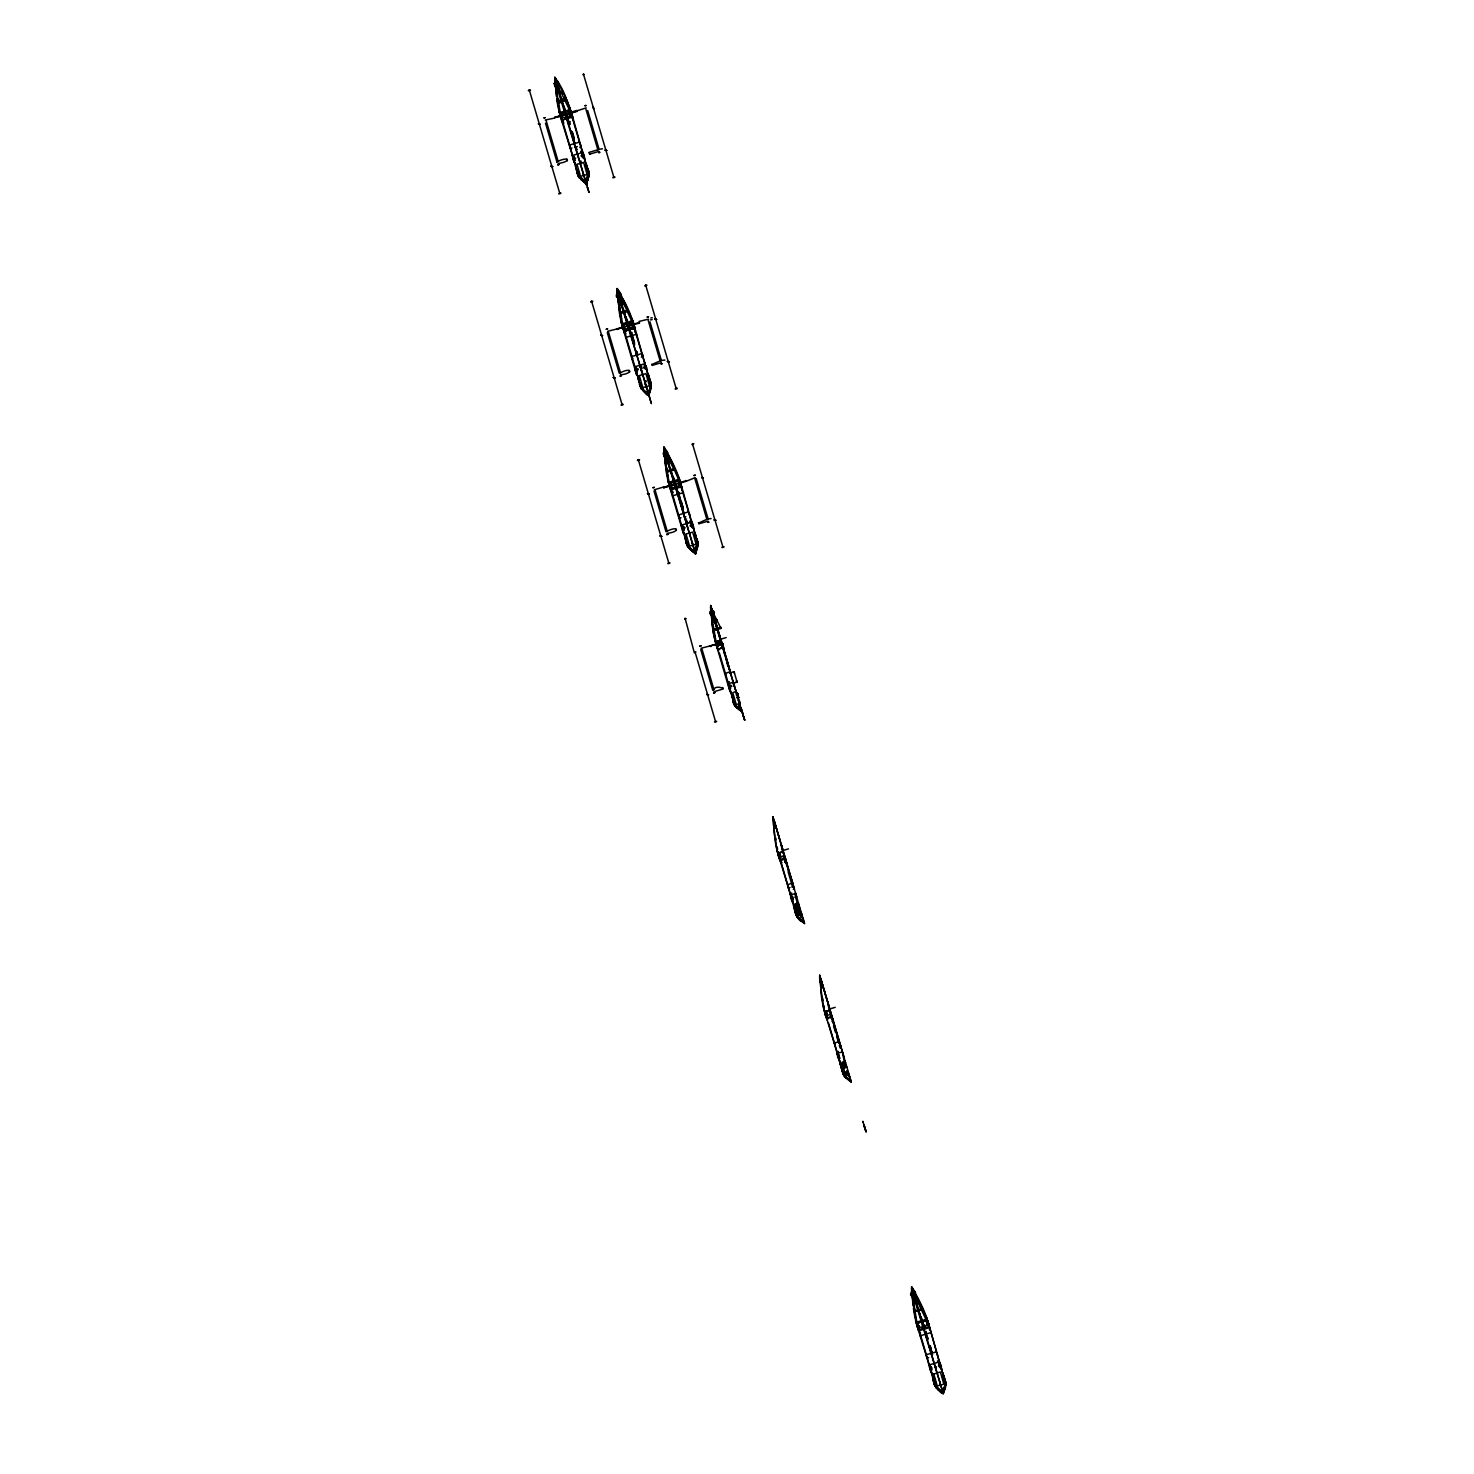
<?xml version="1.0" encoding="UTF-8"?>
<svg xmlns="http://www.w3.org/2000/svg" width="1474" height="1474" viewBox="0 0 1474 1474"><rect width="100%" height="100%" fill="white"/><g stroke="black" fill="none" stroke-linecap="round" stroke-linejoin="round"><path stroke-width="1.5" d="M931.955 1352.082L930.481 1352.764L931.439 1351.898M554.869 82.526L554.869 81.623A33.294 3.224 88.8 0 1 554.869 79.78L554.887 77.274L556.288 79.338A33.294 2.801 58 0 1 557.301 80.904L558.038 82.047M617.182 293.805L617.182 292.902A33.294 3.224 88.8 0 1 617.182 291.06L617.201 288.554L618.601 290.618A33.294 2.801 58 0 1 619.596 292.184L620.093 292.939M663.908 452.721L663.908 451.376A33.294 3.224 88.8 0 1 663.908 449.515L663.926 447.027L665.327 449.091A33.294 2.801 58 0 1 666.34 450.639L666.838 451.413M717.783 644.967L717.304 643.327L715.867 643.493L713.416 633.267L710.634 609.831A33.294 3.224 88.8 0 1 710.634 607.988L710.671 605.482L712.734 612.41A183.587 1.253 73.4 0 1 717.543 628.661M791.98 901.646L792.92 902.825L776.89 849.798L772.947 821.11A33.294 3.224 88.8 0 1 772.947 819.268L772.984 816.762L775.029 823.69A183.587 1.253 73.4 0 1 779.838 839.94M838.706 1060.101L839.664 1061.28L823.634 1008.253L819.691 979.565A33.294 3.224 88.8 0 1 819.691 977.723L819.71 975.235L821.773 982.145A183.587 1.253 73.4 0 1 826.582 998.395M911.614 1292.164L911.614 1291.261A33.294 3.224 88.8 0 1 911.614 1289.418L911.632 1286.913L913.032 1288.976A33.294 2.801 58 0 1 914.027 1290.542L914.525 1291.298M727.603 665.566L727.437 664.498M566.771 115.009C566.735 119.486 565.224 112.208 566.698 116.686M629.564 327.633C626.561 326.638 629.767 327.394 628.753 327.799M721.689 643.622C719.367 641.927 725.374 643.806 721.449 645.022M923.829 1326.084C920.808 1324.702 925.322 1325.605 922.853 1326.508M664.811 456.848L664.811 459.022A125.972 119.191 -17.7 0 0 665.419 466.06M712.753 618.527L713.342 614.308M773.85 826.601L773.85 828.757A125.972 119.191 -17.7 0 0 774.458 835.813M821.81 988.262L822.381 984.042M711.684 611.397L711.758 609.075M773.997 822.676L772.984 816.725M820.668 982.808L819.71 975.18M737.424 693.351L737.866 695.875M737.663 695.82L738.327 694.217M566.458 115.267L565.353 115.82L566.679 116.52M722.665 644.691C720.97 643.935 723.439 643.254 721.652 645.022M589.029 174.724L586.431 183.863L581.843 180.141L586.67 183.66M650.421 382.798L651.047 388.012L651.158 384.217M651.047 383.037L648.431 394.332L641.024 387.938M651.232 387.036L650.624 385.046L650.753 387.957M697.147 541.253L695.47 551.792M695.212 551.884L695.544 553.874L697.718 541.142M696.299 547.075C699.376 546.78 696.926 541.419 697.939 544.938M945.11 1385.357L945 1382.336M945.663 1385.026L945.497 1381.23M572.354 116.428L566.182 118.51L567.306 117.109M567.379 119.376L567.25 117.201M628.993 326.123C629.674 330.434 627.648 324.114 627.998 326.749M625.879 333.364C619.283 331.079 634.133 329.144 628.495 329.31L630.061 329.31L628.587 328.555M627.629 326.933L628.772 326.565M629.822 328.739L628.477 329.789L628.827 328.518M674.963 485.149C676.566 486.641 674.263 483.693 675.35 485.83M674.963 486.623C676.087 483.914 674.171 486.696 676.234 486.18M675.11 487.802C676.898 487.728 678.114 489.313 676.75 487.323C673.507 489.534 676.216 484.688 677.119 488.097M722.739 644.341L722.573 643.401M740.04 702.619L738.879 702.803M923.664 1326.268L922.982 1326.139M923.387 1328.148C925.414 1327.097 920.882 1326.932 924.898 1328.314M676.29 486.936L675.295 487.949M561.447 91.517L561.152 92.751L556.067 93.12M557.025 84.571L555.569 84.81L557.927 84.018L557.006 84.46L554.887 77.238L555.974 80.849M557.577 101.172C556.306 108.228 577.218 91.738 557.596 101.227M560.746 92.291L557.485 84.479M587.002 185.319L585.989 181.818M617.864 295.906L619.32 295.85L616.887 296.292M619.283 295.592L620.296 295.463L619.43 296.053L617.201 288.517L618.067 300.567A125.972 119.191 -17.7 0 0 618.232 302.944M619.098 305.302C616.132 303.736 624.257 300.88 623.907 303.699M619.762 313.612L620.075 312.377L627.427 310.351M624.092 324.427C620.738 331.097 634.336 329.586 632.033 325.035M629.177 326.694L628.569 327.928L627.85 326.841M630.043 329.07L634.981 328.112L634.668 330.379M631.627 332.94L630.356 333.4L631.867 332.369M644.82 363.709L634.981 366.75L631.812 356.524L641.872 353.539M649.205 396.193C646.036 388.952 651.434 399.97 647.602 394.074M648.726 393.318L648.357 393.134M663.632 454.747L665.953 453.955L663.65 454.84L664.7 454.711M668.091 455.411L666.064 454.213L666.967 453.752L666.156 454.508L663.926 446.972L665.032 450.583M667.022 472.27L666.617 470.925M670.633 462.154L669.97 461.067L665.308 462.596M674.244 469.561L681.32 485.904M676.64 487.36L675.221 487.783L676.713 488.373M678.556 514.979L688.45 511.828L691.527 522.238L681.541 525.076L671.683 491.339M712.55 613.958L711.739 611.986M712.384 622.212C709.989 620.351 717.654 617.956 717.359 620.609M712.476 621.217L711.058 613.202M713.563 630.706L713.361 629.38L720.878 627.279M720.675 627.205L721.228 628.44M722.352 644.396L721.468 644.046M725.282 673.452L730.238 671.683M729.556 672.992L733.739 671.757L734.513 673.213L734.07 671.868L737.111 682.001L732.633 683.623M737.719 695.488L735.526 689.629M738.106 695.009L737.811 694.033M740.943 707.704L741.938 710.726L741.256 710.099M741.367 710.597C744.628 715.793 739.248 706.341 741.182 711.352M784.334 856.984L784.297 858.402M784.205 858.752L784.279 857.334M785.421 858.679L784.979 860.153M784.776 861.922L785.034 860.245M787.595 884.732L792.533 882.963M774.753 838.153A140.951 133.342 -17.7 0 0 776.982 850.074L777.775 853.225L783.284 851.603L774.071 820.336L804.454 923.369C804.159 919.813 800.714 924.548 797.029 916.128M831.52 1018.037C829.788 1006.41 834.247 1032.592 832.663 1018.7M831.06 1015.439L831.318 1017.76L832.202 1017.244M831.281 1017.521C831.76 1013.375 833.492 1023.288 832.202 1019.031M834.321 1043.187L839.277 1041.436M820.742 989.625A125.972 119.191 -17.7 0 0 821.184 994.268A140.951 133.342 -17.7 0 0 823.726 1008.529L824.5 1011.698L830.028 1010.059L820.797 978.791L851.346 1082.211L845.726 1077.77L842.944 1072.261L845.081 1076.075M912.295 1294.264L913.733 1294.025L911.374 1294.817L912.332 1294.522M913.714 1303.09L917.952 1328.793M918.413 1301.874L917.676 1300.971L912.83 1303.182M922.3 1309.723L921.453 1308.672L914.009 1311.307M923.848 1325.752L922.503 1325.108L923.553 1326.047M923.535 1324.831C921.692 1324.997 923.608 1324.629 922.429 1326.176M924.216 1326.858C924.824 1329.659 922.742 1327.558 924.345 1327.337M923.829 1328.7L923.387 1327.484M942.936 1391.99L944.779 1385.947M631.056 332.848L631.554 333.732M572.686 118.178L572.299 115.58L572.465 116.796M586.21 163.835L585.86 164.885M586.468 164.738L585.86 166.23M586.615 165.401L586.007 166.765M586.763 165.917L586.173 167.281M587.813 169.27L587.463 170.321M587.665 168.736L587.315 169.805M587.997 169.602L587.352 171.297M588.108 170.468L587.518 171.832M588.439 171.389L587.979 173.416M585.897 163.909L588.623 171.979L588.402 170.229M648.505 375.244L647.897 376.625M648.928 376.681L648.32 378.044M648.763 376.146L647.841 377.952M649.094 377.068L648.744 378.118M649.537 378.744L649.205 379.647M649.702 379.131L649.352 380.181M649.979 380.034L649.352 381.526M650.126 380.55L649.186 382.485M650.439 381.619L650.089 382.669M650.31 380.882L649.666 382.577M650.753 383.793L651.397 386.243L650.384 382.65L651.158 383.406M681.725 487.931L681.707 486.604L670.32 489.147M689.132 513.044L689.887 515.071M695.231 533.717L694.899 534.638M695.673 535.007L695.065 536.499M695.507 534.601L694.899 535.983M695.839 535.523L694.88 537.457M696.852 539.023L696.502 540.074M697.165 540.074L696.557 541.566M697.036 539.337L696.391 541.05M697.46 541.271L696.539 543.058M942.807 1372.939L945.387 1381.433M942.936 1373.602L942.605 1374.523M943.213 1374.376L942.605 1375.868M943.36 1375.039L942.752 1376.403M943.526 1375.426L942.586 1377.361M943.821 1376.44L943.839 1377.564M944.41 1378.393L944.06 1379.443M944.558 1378.909L944.097 1380.954M944.871 1379.977L944.244 1381.47M945.184 1381.027L944.834 1382.078M588.421 174.116L588.826 172.458L589.103 174.964L588.623 171.979M588.863 173.269L588.697 172.329M697.957 542.672L697.681 541.529L698.142 544.698L697.294 542.285L695.157 552.787L687.732 545.288M589.047 174.595L588.918 175.756M697.976 545.14L697.11 541.105L697.902 541.861M945.792 1384.233L945.534 1383.846M945.589 1382.28L945.663 1385.394M617.68 296.219L623.963 331.3M912.019 1294.651L913.53 1302.942M775.177 827.891L775.656 825.587M588.734 176.733L588.366 172.9M944.926 1384.823L942.992 1393.63M945.184 1386.315L944.576 1387.624L945.497 1384.86M945.479 1386.371L945.497 1385.228M722.629 643.972L721.118 644.027L722.463 644.728M566.956 115.691L565.905 116.022M664.313 454.803L670.191 488.668M737.424 693.37L736.263 693.775M798.779 904.796L793.473 905.773L798.834 904.225M845.505 1063.251L840.198 1064.228L845.56 1062.68M647.712 394.424L647.749 393.466M695.507 553.856L694.475 551.921M803.514 921.655L804.601 923.756M803.477 922.632L803.404 921.858M850.258 1080.129L850.148 1080.313M942.181 1391.824C944.816 1397.278 933.429 1386.242 933.982 1383.183M942.144 1392.783L942.07 1392.009M588.716 176.217L586.247 183.531M588.439 176.677L587.831 177.986L588.605 177.285M650.274 387.754L648.284 393.871L641.153 388.178M650.845 387.846L648.689 394.737M650.716 389.376L650.918 388.565M697.442 547.849L697.663 547.02M675.571 485.794L676.253 485.959M579.964 143.752L580.848 145.336M583.004 154.051L582.488 150.882L580.664 151.417M644.838 366.252L644.783 362.162M694.954 533.643L697.663 541.732L697.018 543.151M936.709 1353.408L937.593 1354.975M939.749 1363.708L939.214 1360.52L937.409 1361.055M650.882 385.82L651.25 384.769L648.873 395.824M561.097 98.187L586.357 183.881L585.62 182.15L588.255 172.698M586.412 182.039L587.463 180.823M587.647 180.307L588.237 178.63M649.279 393.484L649.776 392.121M649.96 391.587L650.55 389.928M695.71 552.124L695.359 553.782L670.136 467.921M696.004 551.939L696.502 550.576M696.686 550.042L697.276 548.383M944.926 1387.568L942.992 1393.17L935.364 1386.186M945.847 1384.602L945 1382.188L945.571 1387.108L943.268 1393.925L919.113 1312.155M943.157 1391.677L944.208 1390.479M944.392 1389.945L944.981 1388.287M586.726 183.716L586.707 185.245L586.007 181.965M565.537 115.562C566.937 117.57 564.192 115.156 566.919 115.506M566.366 117.349L567.674 118.62M566.274 118.546L567.987 118.491M568.853 121.587L567.822 122.213M588.937 175.388L586.412 184.655L588.9 192.154M665.29 462.541L665.64 463.757M674.502 469.966L674.134 468.75M722.573 643.806L721.118 644.027L722.426 643.898M722.02 645.704C724.029 647.086 721.799 646.939 723.015 645.409M785.476 861.719L785.071 859.545M831.318 1017.281L830.967 1016.212M863.819 1124.478L862.824 1121.253L863.138 1122.322M572.667 120.149C576.297 114.253 556.269 120.573 563.879 123.134M580.627 146.239L579.872 147.474M681.707 489.902C685.336 484.006 665.308 490.326 672.918 492.887M929.412 1329.788L929.726 1327.558L918.56 1330.856M738.437 700.703C739.727 698.252 739.469 707.667 739.322 700.39L738.216 700.721L739.432 700.776M736.189 681.08L736.963 682.315M581.843 152.596L580.903 152.19M634.704 331.89C639.458 325.57 619.227 331.355 625.695 334.193M641.964 355.676L642.461 354.239L643.161 356.616L641.337 357.15M647.749 376.091L648.394 374.378L650.918 383.258M690.882 522.33L689.961 521.943M697.755 545.97L696.299 547.646M623.41 309.466L648.671 395.161C647.307 397.685 638.868 384.032 641.595 389.154L640.49 387.091M566.127 118.362L568.153 118.675M585.639 181.413L556.343 85.308M647.326 392.876L648.578 392.508L647.289 392.71M665.271 450.031L664.295 450.51L665.548 450.141M694.014 551.184L695.249 550.815L694.254 551.055M941.72 1391.069L942.955 1390.701M592.788 107.436L593.93 108.781L593.193 107.178M587.5 173.324L587.831 170.376M938.256 1362.658L938.993 1361.442L937.648 1361.829M647.528 392.6L648.578 392.508M618.656 296.587L648.247 392.25M912.719 1290.487L911.632 1286.876C912.867 1290.395 912.277 1290.413 913.18 1289.879M588.421 176.106L587.242 177.341M623.889 303.644L619.098 305.247M665.824 463.72L670.615 462.099M717.359 620.554L712.55 622.175M724.342 650.089L712.237 613.424M739.266 702.177L739.174 701.09M736.963 707.004L737.295 708.349L734.513 704.959L741.901 710.339M779.857 852.617L780.851 856.855L784.555 855.897M784.223 856.928L785.605 861.424M784.186 858.034L785.126 857.776M784.96 859.489L793.731 886.685L791.98 887.09M785.366 859.895L785.513 862.953L786.637 862.622M785.863 860.042L785.181 860.705L785.697 859.582M922.3 1309.667L913.991 1311.62M648.523 394.387L648.965 395.677M581.935 179.736L581.843 180.141M644.267 391.789L645.667 392.858M646.109 393.208L647.639 393.65M690.993 550.244L692.393 551.313M692.835 551.663L694.365 552.105M737.719 708.718L739.119 709.786M739.579 710.118L741.109 710.579M800.032 919.997L801.432 921.066M801.874 921.397L803.035 922.282M846.647 1078.102L850.885 1081.805M938.956 1389.356L940.099 1391.216M938.698 1390.148L938.68 1389.392M940.541 1391.567L941.702 1392.451M739.432 703.485L740.224 703.411M736.392 694.07L738.069 694.825M569.425 123.061L569.904 121.476M678.482 492.795L678.39 491.505M569.204 123.3L569.554 124.7M678.703 492.556L677.229 493.385L678.703 492.556L677.579 492.887L683.291 510.151M926.391 1332.459L925.488 1333.417L926.096 1331.39M569.664 122.803L568.172 123.65L569.093 122.968M631.535 334.893L630.485 334.93L631.406 334.266M631.959 334.101L631.517 334.58M631.24 332.645L630.264 333.271M926.538 1333.73L925.561 1334.375M581.53 180.141L581.309 179.165L583.133 179.349M643.512 390.094L643.254 390.094M643.843 391.439L642.867 390.223M689.998 548.549L690.237 548.549M690.569 549.894L689.832 548.954M736.668 707.778L736.724 707.004M798.982 919.057L799.608 919.629M846.334 1078.102L843.662 1074.841M937.648 1389.208L938.275 1389.798M923.424 1326.158L923.737 1324.979L922.853 1325.808M587.26 177.912L588.402 178.096M944.005 1387.55L945.147 1387.753M618.546 291.576L617.569 292.036L618.804 291.668M580.903 179.57L580.295 177.857M642.609 389.136L642.388 389.118M690.201 548.825L689.335 547.591L689.556 548.918M735.747 706.783L736.281 707.373M798.926 917.933L804.067 922.079M844.344 1075.172L845.321 1077.126L844.16 1074.528M844.16 1074.767L844.713 1076.389L844.326 1074.822M937.04 1387.495L937.243 1388.821M936.709 1388.232L935.843 1386.592M686.165 618.564L684.655 619.098M912.185 1290.119L924.585 1328.811M561.778 113.129C558.591 121.439 575.726 116.538 568.706 111.084M634.833 327.652L627.169 311.309M627.74 311.456L620.278 313.759M674.484 469.911L667.003 472.214M721.21 628.385L713.748 630.669M723.31 649.131C725.65 642.019 716.29 653.664 717.691 647.326M739.193 700.887L739.211 701.679M826.601 1011.09L827.577 1015.31L831.281 1014.352M579.614 178.17L579.522 176.862L580.093 177.82M642.572 389.394L641.835 388.141M641.466 388.841L641.54 387.736M690.403 548.862L688.561 546.614M694.954 551.7C695.802 555.716 686.294 545.675 686.681 544.422M735.747 705.678L736.318 705.843M797.121 916.681L798.337 916.588M798.06 916.957L796.808 916.128L798.355 917.602M935.585 1386.739L935.069 1385.671L936.266 1387.771M619.375 295.906L620.241 295.297L619.301 295.666M738.695 697.644L737.59 697.921M912.922 1289.768L913.862 1294.412L914.672 1293.656L915.778 1295.314M742.251 712.2L744.646 720.233M737.055 694.18L737.811 694.807L736.318 694.973M584.238 74.419L582.985 74.787M578.195 175.443L579.282 177.875L573.681 158.971M578.84 177.101L581.346 179.109L580.037 178.225M641.319 388.639L641.172 387.128M641.282 387.478L640.49 385.746M641.153 388.381L642.111 388.215M689.298 546.836L687.216 545.546M734.236 704.701L734.402 703.614L735.065 706.083L734.513 703.964M929.836 1366.656L935.603 1385.486M577.329 146.589L575.284 147.308M578.324 174.78L578.969 176.198L578.084 175.646M618.325 291.539L619.098 297.048M639.55 384.825L640.619 386.059M641.043 387.054L639.956 385.967M686.737 544.625L686.276 543.28M733.573 703.227L733.02 701.753M796.9 914.691L791.169 896.487M797.6 917.62L795.886 912.848M844.436 1076.112L843.625 1073.146M843.017 1073.956L839.443 1060.506M934.977 1385.431L934.442 1384.51M936.193 1385.597C934.627 1388.029 931.771 1376.919 933.742 1378.706M556.103 80.259L555.864 80.536M646.128 386.004L645.409 384.603M692.854 544.477L692.19 543.243M678.98 482.514L680.325 481.924L678.888 482.164L680.196 481.777L679.274 483.509L680.675 483.14L693.867 529.903M676.99 491.745L678.169 494.803M556.417 92.733L561.465 91.572M565.279 100.287L558.167 102.498M566.513 117.238L567.361 117.828M567.103 119.283L568.08 119.247M566.864 118.252L568.19 119.615M580.093 177.58L586.136 182.057M666.801 470.832L674.152 468.806M670.817 482.882L671.038 484.614M675.7 487.599L676.658 487.691M676.069 487.949L676.069 488.52M676.161 489.036L677.321 489.128M676.326 489.479L676.437 487.046M676.437 489.921L677.414 489.884M695.009 552.326L691.011 549.212M717.562 641.337L718.538 645.575L722.242 644.617M722.997 647.86L717.598 649.408L718.741 650.845M741.422 709.897L741.698 710.837M741.717 710.579L740.519 710.763M742.693 713.25L741.551 710.007M785.292 858.236L786.305 861.571L785.918 860.226M863.709 1124.496L866.159 1131.903L864.943 1128.421M918.044 1302.261L912.996 1303.421M918.523 1322.786C915.52 1331.243 932.416 1326.047 925.451 1320.722M923.277 1327.134L924.456 1327.54M555.827 80.462L567.84 120.739M721.984 646.312L723.384 645.907L722.149 646.699M922.964 1327.761L924.143 1327.54M573.883 162.158L574.842 163.338L560.783 117.68C560.212 111.858 560.617 117.533 561.594 115.304M913.401 1308.322A140.951 133.342 -17.7 0 0 915.649 1320.225L916.865 1324.997L918.32 1324.905L916.957 1325.347L918.357 1325.071L917.012 1325.531M664.94 450.031L665.05 453.697L676.879 490.492M942.512 1390.793L913.088 1294.946M577.366 173.895L574.62 162.564M577.587 174.522L579.024 177.359M578.25 174.687L577.237 173.545M636.934 373.843L640.213 384.99L635.405 368.297M683.66 532.317L686.35 543.464L687.547 543.888M730.385 690.772L733.683 701.9M795.997 914.875L796.218 913.806L797.6 916.607M796.328 914.175L795.278 912.848M843.054 1072.63L842.004 1071.322M934.092 1383.533L931.365 1372.202M529.277 89.932C525.665 91.959 533.441 89.638 529.277 89.932L559.678 193.057C556.085 195.047 563.823 192.818 559.678 193.057M583.63 174.798L583.022 173.084M614.105 176.88C609.775 178.575 617.477 177.304 614.124 176.88M591.59 301.212C588.052 303.257 595.717 300.917 591.59 301.212L621.991 404.337C618.435 406.363 626.155 404.079 621.991 404.337M645.686 285.127C642.148 287.172 649.813 284.814 645.686 285.127L676.087 388.252C672.549 390.242 680.251 388.012 676.087 388.252M619.577 295.555L627.224 311.014M629.361 329.568L629.693 330.655L629.011 329.789M638.316 459.685C634.778 461.712 642.461 459.372 638.316 459.685L668.735 562.792C665.179 564.8 672.899 562.571 668.735 562.792M692.669 444.411L693.812 443.619L692.025 444.54M722.831 546.707C719.257 548.715 727.032 546.449 722.831 546.707L692.412 443.582M713.048 612.484L720.694 627.924M715.461 721.265C711.905 723.255 719.625 721.026 715.461 721.265L695.138 652.319M913.991 1294.025L929.099 1326.066M940.375 1384.436L939.786 1382.759M585.049 158.842L584.883 160.353L571.93 114.364L570.383 114.272L570.77 115.562L572.17 115.156C569.222 108.136 565.205 92.383 558.278 82.433M679.035 482.68L680.38 482.219L679.459 482.643M926.888 1323.118L927.994 1321.828L941.628 1369.991L941.794 1368.48M569.941 112.779C572.354 111.213 568.743 112.89 571.12 113.203M632.07 323.469L633.507 323.285L647.123 371.43M927.901 1321.496L926.759 1322.657L928.27 1322.694M927.128 1323.91L927.514 1325.218L928.915 1324.794C929.707 1321.57 924.788 1324.297 928.399 1323.099M561.483 115.083L560.212 115.709L561.576 115.267L560.157 115.488L558.904 110.587A140.951 133.342 -17.7 0 1 556.675 98.684M683.328 533.238L669.822 487.415C667.188 484.614 672.641 484.117 669.178 485.241M561.244 115.635L561.133 115.672M669.933 485.499L670.781 485.536M670.302 485.37L669.251 485.388L670.67 485.167L671.057 486.494M778.972 855.233C776.761 856.763 782.27 855.086 778.438 855.675L779.82 855.27L778.917 855.749M779.341 855.123L778.29 855.141L779.23 855.16M825.643 1014.204L826.601 1013.946L825.182 1014.167C828.978 1013.154 823.561 1015.383 825.698 1013.688M826.066 1013.578L825.09 1013.836M917.639 1325.384L917.989 1325.273M571.304 113.535L570.143 113.48L571.543 113.093M556.767 162.011C567.932 155.783 573.091 161.163 558.112 163.54M633.617 324.814L632.567 325.146L633.931 324.667C635.773 325.92 630.375 324.575 633.931 324.648M670.173 485.425L670.707 485.278M680.343 483.269L679.311 483.619L680.159 482.938M825.164 1012.896L825.956 1013.615M917.878 1325.31L918.394 1325.181M926.685 1322.418L928.067 1322.049L926.704 1322.454L928.049 1321.994L926.704 1322.252L927.883 1321.681L926.409 1317.019A140.951 133.342 -17.7 0 0 920.789 1303.679A125.972 119.191 -17.7 0 0 917.473 1297.433L915.022 1293.785M926.999 1323.505L928.049 1323.173M560.82 116.262L554.629 117.423L576.831 110.421M669.859 485.996L663.668 487.157M917.565 1325.9L917.749 1328.111L919.15 1327.706L917.897 1323.468L916.625 1324.205L917.897 1323.468M632.401 324.575L633.691 323.875M679.146 483.048L680.583 482.827L679.201 483.232M926.851 1322.933L928.215 1322.528L926.851 1322.933L928.675 1324.002L927.128 1323.947M562.018 116.796L560.378 116.372L560.783 117.68L559.807 114.235L561.152 113.83L562.405 118.049L561.004 118.473L560.636 117.22L562.018 116.796L562.405 118.049M670.799 485.609C668.791 485.738 669.325 488.336 671.057 486.549L671.444 487.802L670.044 488.207L669.675 486.954M930.628 1371.797L931.586 1372.976L917.215 1326.342L918.486 1325.495L917.086 1325.826M554.869 82.986L559.678 113.738L570.714 110.458L569.664 107.381A140.951 133.342 -17.7 0 0 564.045 94.041A125.972 119.191 -17.7 0 0 560.746 87.795L559.549 85.989M561.834 116.17L560.396 116.354L577.108 111.379M632.678 320.669L621.659 323.948L617.182 294.266M636.584 374.783L622.01 325.035L633.028 321.737L620.351 293.326M639.532 323.046L624.036 327.081L623.465 325.109L622.12 325.514L623.078 328.96L624.202 327.615L622.765 327.873L623.318 329.752L624.718 329.347L624.313 328.039M679.422 479.124L668.385 482.403L667.943 480.321A140.951 133.342 -17.7 0 1 665.714 468.419M669.822 487.415L668.735 483.509L679.754 480.211L667.317 452.168M671.444 487.802L668.864 483.969L670.467 484.485M720.639 639.237L726.148 637.597M782.952 850.535L788.461 848.877M829.678 1008.99L835.187 1007.332M927.109 1319.027L916.091 1322.307M911.614 1292.624L916.423 1323.376L927.459 1320.096L914.783 1291.685M918.542 1325.642L917.16 1326.047L918.486 1325.495M560.488 116.704L561.87 116.28L560.839 116.649M622.654 326.233L623.078 328.96M624.184 327.578L623.152 327.928M632.512 324.962L633.894 324.538M716.788 646.681L718.188 646.257L716.935 642.038L716.106 643.143M779.709 854.902L778.419 854.423M779.101 857.96L780.483 857.536C781.109 854.828 776.724 857.02 779.93 855.657M779.599 859.637L784.555 858.034M785.2 861.903L786.305 861.571M928.27 1322.731L926.943 1323.302L927.846 1322.841M918.615 1325.937L917.583 1326.287M554.132 83.447L557.485 82.507L554.132 83.447L555.072 86.671L558.425 85.676L557.467 82.452M554.629 85.179L555.698 85.197L554.592 85.013M559.696 113.756L570.714 110.476M570.862 110.937L569.609 111.674L570.862 110.937L571.93 114.346L570.272 113.867L571.654 113.461M571.12 111.748L569.775 112.245L571.304 112.356M561.465 114.917L560.028 115.046M569.83 112.429L571.157 111.858L569.885 112.595L571.249 112.19L571.93 114.346M545.233 120.039L554.795 118.012M586.21 107.86L576.96 110.863M554.685 117.607L576.997 110.974M556.361 96.326A125.972 119.191 -17.7 0 1 555.753 89.269L555.772 87.113L561.649 120.02M569.13 125.069L568.227 122.047L569.701 121.55M571.562 134.484L572.76 135.111M571.949 147.971L570.143 148.524L569.683 146.405M577.458 149.243L576.334 149.574L575.744 147.695M573.644 156.152C570.456 157.792 574.547 155.102 573.994 157.405M582.009 153.665C585.196 152.596 579.208 154.917 583.262 157.902L584.644 157.478L584.275 156.226L582.875 156.631L583.262 157.902M573.902 157.055L572.557 157.626M583.667 154.162L582.414 155.083M598.499 149.574L589.195 152.356L589.692 154.015M572.981 159.1L575.708 158.068M589.729 154.144L599.015 151.38M574.878 160.39L574.51 159.137L573.11 159.542L573.497 160.795L574.878 160.39L574.068 157.626M578.858 158.897L579.135 159.229M584.662 159.579L588.495 170.579M583.188 173.619L583.004 172.716M586.394 184.158L578.398 176.032M587.555 187.456L587.85 188.856L587.5 187.309M589.103 192.449L587.923 188.727M616.943 296.458L617.956 296.256M623.815 324.501L631.222 322.29M618.675 307.605A140.951 133.342 -17.7 0 0 621.217 321.866L621.991 325.017L633.028 321.756M633.175 322.216L631.922 322.953L633.175 322.235L634.244 325.643M623.889 326.546L622.323 326.325L623.465 325.109M623.686 325.92L622.36 326.436L623.723 326.012M632.07 323.432L633.433 323.027L631.83 322.622M622.415 326.583L623.797 326.38M632.143 323.709L633.507 323.285L632.549 324.022M607.546 331.318L622.654 327.523M639.458 322.788L639.053 321.424L648.523 319.139M616.998 328.886L622.636 327.468L617.09 329.236M623.963 326.823L632.328 324.335M632.733 324.188L639.421 322.659M622.931 328.499L624.331 328.076L624.718 329.347M632.696 325.588L634.096 325.183L634.483 326.436L633.083 326.86L632.696 325.551M634.612 326.933L634.944 328.039M619.062 296.937L629.693 330.655M625.602 337.472L636.75 334.156M637.008 353.539L636.049 354.405L637.155 353.686M635.957 367.431C632.659 368.297 638.979 366.952 637.192 371.669L635.81 372.074L635.423 370.822L636.823 370.416L637.192 371.669M644.322 364.944C647.51 363.875 641.522 366.197 645.557 369.182L646.957 368.758L646.57 367.505L645.188 367.929L645.557 369.182M619.872 373.033C631.775 366.565 633.82 373.585 620.425 374.82M651.674 364.244C650.845 365.736 660.278 359.693 664.921 360.08M638.076 369.55C633.046 373.364 635.589 365.497 636.639 369.771M643.659 367.892L646.46 367.063M652.042 365.423L661.329 362.659M640.619 368.887L642.093 368.463L641.393 366.086M641.595 371.337L641.337 370.14M641.172 370.177L641.54 370.803M636.197 373.438L636.528 374.58M647.362 370.121L647.197 371.632M646.975 370.858L650.218 381.858M650.66 381.324L650.734 385.396M645.575 385.156L645.262 384.051M649.389 396.893L649.629 397.98M649.702 398.201L651.397 403.673M665.474 455.337L664.866 452.758M667.464 455.429L664.111 456.424L663.171 453.2C666.524 447.801 668.348 458.543 666.985 453.881M670.541 482.956L677.948 480.745M663.908 453.181L668.735 483.49L679.754 480.229M679.919 480.69L678.648 481.408L679.919 480.69L680.97 484.098L679.293 483.546L680.693 483.196M668.938 484.301L670.209 483.583M669.141 485.038L670.633 485.057M678.943 482.367L680.159 481.482L678.869 482.145M654.29 489.792L663.613 487.01L663.926 488.041M686.202 481.279L695.249 477.594M663.724 487.36L686.036 480.727M686.221 481.316L663.816 487.71M679.809 485.314L681.209 484.891L680.822 483.638L679.44 484.062L679.809 485.314L678.574 481.095M681.264 485.738L681.522 486.549M670.578 489.386L671.315 491.026M672.328 495.927L683.494 492.611M680.601 504.237L681.799 504.845M681.006 517.724L679.182 518.258L678.722 516.14M684.323 517.061L685.797 516.619M686.497 518.995L685.392 519.327L684.784 517.448M689.703 521.17L691.527 520.617L697.497 542.303M682.683 525.905C679.459 527.545 683.512 524.91 682.996 526.955M691.048 523.417C694.254 522.33 688.247 524.67 692.301 527.637L693.701 527.231L693.314 525.96L691.914 526.384L692.301 527.637M666.617 531.506C678.501 525.02 680.546 532.04 667.151 533.293M698.418 522.699C697.626 524.32 706.562 518.277 711.113 518.59M682.941 526.808C679.956 526.494 682.775 531.248 684.82 528.005M693.185 525.536L690.385 526.329L690.09 525.297M698.768 523.878L708.073 521.114M682.996 526.992L682.536 530.548L683.936 530.124L683.254 527.839M688.063 528.595L688.247 529.479M682.941 531.893L683.254 533.054M694.088 528.576L693.922 530.087M693.701 529.332L696.944 540.313M697.386 539.797L697.239 541.455M692.08 542.856L691.914 542.027M692.172 543.187L692.596 543.943M711.334 612.926L710.413 613.368L711.463 613.405M713.748 612.373L712.734 612.502M712.108 613.516L722.573 645.704M717.267 641.411L720.952 640.324L715.719 622.231M715.461 641.964L720.989 640.324L715.461 641.945L714.669 638.795A140.951 133.342 -17.7 0 1 712.145 624.534A125.972 119.191 -17.7 0 1 711.702 619.872M717.193 642.959L715.94 643.512M701.016 648.247L716.106 644.414M710.468 645.815L716.014 644.101M716.917 643.88L721.449 641.945M716.898 644.396L721.855 643.346L721.541 642.259M717.304 647.841L717.433 648.228M727.345 662.692L728.506 665.271M730.072 671.149L725.963 658.933M730.146 672.863L730.256 671.186M729.372 681.725L727.548 682.278L728.875 685.207L719.386 653.037M733.352 682.259L728.322 683.604M729.409 684.36C725.963 685.963 731.27 682.978 730.035 686.479M713.342 689.961C715.977 684.028 725.042 689.869 722.739 687.492M713.895 691.748L723.181 688.984M733.333 686.036L734.457 685.705L733.149 681.449M735.084 687.99L734.9 687.676M730.054 691.711L730.22 690.201L729.999 691.509M736.06 691.435L732.781 692.688L736.245 704.425L739.672 703.688M737.111 697.46L738.529 697.239M737.203 697.736L738.566 697.331M737.369 698.271L738.75 697.902L737.719 694.07M739.156 702.453L738.971 701.237L739.322 702.416M739.211 702.029L712.661 614.769M738.916 703.153L739.708 701.679M739.119 703.743L740.169 703.209M738.898 705.125L739.966 704.627M742.177 712.274L734.402 704.756L742.122 711.942M742.417 712.679L744.665 719.902M743.209 715.701L743.559 716.861M743.522 716.751L744.757 720.196M779.249 853.317L777.977 854.054L779.249 853.317L780.483 857.536M779.506 854.22L778.125 854.57L779.543 854.386M779.746 855.031L778.364 855.417L779.82 855.252M778.585 856.228L779.967 855.768L778.917 856.136M777.904 853.722L778.862 857.168L780.115 856.283M785.476 859.029L779.912 860.705L781.957 862.622M790.046 887.459L788.221 888.011L787.761 885.892M793.307 889.393L794.431 889.062L793.823 887.182M791.685 893.004L789.861 893.557L790.801 896.192M795.647 893.539L790.58 894.829L780.741 861.074M791.722 895.639C788.424 896.487 794.762 895.16 792.975 899.877L791.575 900.282L791.188 899.029L792.588 898.606L792.975 899.877M796.107 894.976L794.947 894.939M790.967 898.237L792.588 898.606M792.699 902.051L795.389 913.217L799.829 911.706M798.355 902.714L795.076 903.894L798.558 915.704L801.985 914.967M798.447 905.847L800.216 908.905M799.682 913.198L796.144 914.525L794.191 907.873L798.097 906.713L800.622 914.193L799.35 914.285M795.518 912.424L799.682 911.19M800.142 912.774L796.457 914.414M824.629 1012.177L825.974 1011.772L827.227 1016.01L825.827 1016.415L825.293 1014.646L826.656 1014.112M824.85 1013.043L826.288 1012.841M825.09 1013.872L826.472 1013.467M827.227 1016.01L826.84 1014.757C824.592 1017.078 823.745 1011.477 825.974 1011.772M826.011 1017.06L826.177 1017.65M832.22 1017.502C825.385 1016.618 827.872 1023.969 826.73 1017.06M832.239 1021.427L833.363 1021.095M838.411 1051.478L836.587 1052.012L837.914 1054.96L828.425 1022.772M842.391 1051.994L837.287 1053.228M837.158 1054.5L838.466 1054.113L839.701 1058.332L838.319 1058.737L837.932 1057.484L839.332 1057.079L839.701 1058.332M845.099 1061.169L841.82 1062.367L845.284 1074.159L848.711 1073.422M844.657 1063.675L840.972 1065.334M845.173 1064.302L846.942 1067.36M842.76 1072.925L847.034 1071.764M846.887 1071.064L847.955 1074.878L849.061 1074.546L844.105 1075.817L843.128 1073.975L847.329 1072.759M847.476 1073.293L843.92 1074.896M843.939 1075.486L847.79 1074.343M864.169 1125.841L864.464 1126.818M865.109 1128.587L866.03 1131.829M912.83 1293.288L913.198 1295.333M913.751 1294.098L914.672 1293.656C917.049 1296.844 908.924 1297.544 910.858 1293.103L914.212 1292.108L915.17 1295.314M916.441 1323.394L927.459 1320.114M927.607 1320.593L926.354 1321.312L927.607 1320.593L928.675 1324.002M926.501 1321.791L927.865 1321.386M916.754 1324.684L918.21 1324.555M916.902 1325.126L918.265 1324.757L916.902 1324.942L917.362 1326.858L918.763 1326.453L919.15 1327.706M916.957 1325.347L918.339 1324.942M918.284 1329.29L919.002 1330.911M918.247 1329.788L929.412 1326.471L928.933 1325.513M920.034 1335.831L931.181 1332.514M929.173 1346.868L930.112 1346.591L930.186 1348.931A163.411 1.105 73.4 0 0 929.689 1347.457L929.56 1346.757M928.694 1357.628L926.888 1358.162L926.427 1356.043M930.389 1365.808C927.22 1366.601 933.355 1365.403 931.623 1370.028L930.241 1370.433L929.854 1369.18L931.255 1368.775L931.623 1370.028M938.754 1363.303C941.812 1362.271 936.045 1364.592 940.007 1367.54L941.389 1367.117L941.02 1365.864L939.62 1366.287L940.007 1367.54M929.726 1368.738L930.813 1367.282M935.069 1367.246L936.524 1366.822M939.454 1365.735L940.891 1365.421M935.603 1368.535L935.953 1369.715L935.769 1368.498M935.419 1367.153L934.811 1365.256L936.008 1369.622M941.407 1369.217L945.239 1380.217M945.092 1379.682L945.442 1381.967M940.117 1383.257L939.62 1381.912M633.083 326.86L633.415 324.483M777.775 853.225L783.284 851.603M824.5 1011.698L830.028 1010.059M632.457 324.759L633.857 324.372M824.869 1013.099L826.232 1012.712L824.832 1012.988M669.878 486.383L670.836 485.738M716.622 644.857L717.654 644.47L716.29 644.986L729.667 690.366M825.661 1014.591L826.693 1014.241L825.587 1015.623M926.759 1322.657L927.533 1322.454M848.047 1073.164L847.384 1070.879M715.793 643.235L717.175 642.885M778.106 854.533L779.488 854.165M560.231 115.764L561.631 115.414M566.9 118.528L561.502 120.149L562.276 121.273M666.359 454.01L673.968 469.469M722.997 647.049L722.979 647.639M945.387 1380.862L945.792 1384.012M600.139 149.15L602.479 148.8M650.384 319.932L652.171 319.637M630.946 322.382L631.701 323.948M628.587 326.509L628.569 327.928M677.672 480.837C684.047 484.817 671.794 490.584 671.352 485.701M912.83 1293.564L912.646 1292.624M694.807 550.834L665.603 455.3L666.174 457.124M650.771 317.96L652.319 317.758M795.02 897.39L796.771 896.984L795.463 892.728M797.913 907.229L797.766 904.686M798.871 909.145L797.858 909.218M799.037 909.679L798.024 909.734M799.829 913.733L800.751 914.838M801.027 917.344L801.101 915.796M698.031 543.114L696.87 540.129M737.295 693.499L737.645 693.609M911.319 1294.651L912.388 1294.669L912.498 1298.926A125.972 119.191 -17.7 0 0 913.106 1305.964M945.147 1384.252L944.852 1381.156M568.135 120.057L567.637 120.076A230.773 1.566 73.4 0 0 566.882 117.478M628.55 325.809L627.961 324.925M694.899 552.308L693.996 552.547M832.865 1020.063L831.483 1016.563L826.324 1018.11L827.467 1019.529M737.995 707.041L736.834 706.838M581.696 177.838L580.535 177.635M690.661 548.494L687.897 546.633M799.719 918.247L797.176 916.441M846.739 1077.181L844.713 1076.389M938.367 1388.397L936.34 1387.605M643.419 389.044L642.332 388.731M935.308 1379.259L934.221 1378.945M935.474 1379.775L933.097 1378.669M730.441 673.084L731.104 674.318M833.418 1023.361L839.13 1042.689M838.817 1042.652L840.456 1045.158L839.351 1045.49L840.051 1047.867M643.659 390.389L641.54 388.933M799.442 918.597L797.213 917.031M938.09 1388.748L935.879 1387.181M845.357 1075.578L844.049 1075.596M578.766 172.071L577.771 171.666M673.121 492.003L672.126 491.597M935.198 1380.659L933.3 1379.572M935.364 1381.175L933.447 1380.088M935.511 1381.709L933.705 1380.733M942.494 1392.23L935.142 1385.671M736.3 706.654L734.992 705.843M845.339 1076.389L843.976 1075.007M578.619 176.548L580.019 177.451M563.565 122.084L562.644 121.587L569.406 144.526M578.508 172.79L577.126 171.868M578.674 173.306L577.384 172.513M632.788 358.256L631.756 357.427L632.457 359.803M639.219 378.634L637.689 377.565L640.803 387.422M640.564 383.166L639.274 382.356M686.368 538.507L684.986 537.605M687.547 542.524L686.258 541.732M687.713 543.058L686.423 542.248M733.26 697.497L731.97 696.705M733.407 698.031L732.025 697.128M795.407 908.26L794.118 907.45M796.752 912.793L795.37 911.89M796.918 913.327L795.389 912.259M842.299 1067.25L841.009 1066.439M842.465 1067.766L841.064 1066.863L844.989 1065.702L845.284 1066.715L841.359 1067.876L842.28 1068.558M920.605 1332.772L918.578 1330.875M935.253 1382.428L933.871 1381.525M935.419 1382.962L934.019 1382.041M688.063 547.112L688.284 546.191L688.192 547.296M577.292 172.771L578.342 173.619M578.877 176.438L579.853 177.101M640.656 384.898L639.605 384.069M686.036 538.821L685.244 538.231L687.124 544.864M687.381 543.353L686.331 542.524M688.413 546.633L688.524 547.499M734.107 704.296L733.72 703.172L734.734 703.927M795.241 909.089L794.339 908.408L798.245 907.247L798.558 908.242L795.112 909.827M842.428 1069.074C846.776 1067.305 847.679 1065.02 842.594 1069.608M934.037 1382.428L935.087 1383.257M586.228 183.439L578.84 176.898M643.898 391.163L648.394 394.129M741.901 711.242L734.476 703.743M804.214 922.521L798.189 917.068M804.343 923.019L798.632 918.413M850.903 1080.903L845.321 1077.126M846.408 1077.844L851.051 1081.382M687.603 545.933L682.72 528.724M797.102 916.846L796.421 915.575L797.36 917.362M725.834 674.908L725.908 676.732M731.767 695.046L733.204 701.145M734.715 704.83L735.286 705.327M795.26 910.342L798.705 908.776L795.039 910.563M834.874 1044.661L834.966 1046.466M934.645 1384.16L934.534 1382.999M582.156 180.012L579.374 176.898M846.96 1077.955L845.118 1075.799M586.781 182.739L586.965 182.205M943.526 1392.377L943.71 1391.843M578.342 176.088L577.955 173.895M843.146 1074.03L843.828 1075.32M572.649 156.631L571.783 154.07M575.523 166.433L578.084 175.111M681.762 526.439L680.822 523.804M686.939 544.256L686.829 543.114M780.354 860.761L779.599 859.655M842.115 1070.732L840.198 1064.228M929.394 1366.269L928.509 1363.708M642.811 390.463L641.411 388.233M741.256 708.773L739.156 705.53M804.012 921.619L802.501 918.726M797.729 917.418L798.595 918.671M848.195 1075.283L850.848 1080.387M849.927 1078.102L849.595 1076.112M924.714 1327.779L924.659 1328.203M936.303 1351.898L926.28 1354.661L929.21 1364.924L939.251 1361.921M689.316 547.867L687.216 544.201M735.397 706.359L733.96 704.019M797.692 917.657L795.72 914.175M935.585 1386.537L936.359 1387.808M556.656 81.807L557.319 82.765M619.633 294.045L620.591 295.426M913.401 1291.445L914.064 1292.403M668.606 455.724L669.786 457.548A125.972 119.191 -17.7 0 1 673.084 463.776A140.951 133.342 -17.7 0 1 678.703 477.134L679.422 479.197M557.301 80.904L558.664 83.023M619.614 292.184L620.978 294.303M666.34 450.639L667.704 452.758M914.046 1290.542L915.52 1292.845M578.692 175.535L579.503 177.12M641.006 386.814L641.816 388.399M688.524 547.48L695.562 554.021L697.939 544.698M935.437 1385.173C936.322 1387.863 942.07 1393.114 942.678 1391.769M687.363 545.767L688.321 547.628M560.949 92.051L572.133 115.654M712.55 621.494L717.101 647.749M779.433 858.808L779.728 859.508M579.098 176.954L579.595 177.949M688.137 546.707L688.653 547.702M578.877 176.069L577.79 173.361M733.96 702.674L734.642 704.277M733.426 702.895L734.66 705.42M801.395 916.81L801.93 917.786M796.955 915.557L796.218 913.806M843.681 1074.03L842.944 1072.261M934.921 1384.104L935.603 1385.726M936.23 1387.402L935.622 1386.094M671.997 473.928L672.641 475.365M631.056 332.479L631.609 333.898M695.949 651.877L694.328 652.779L685.06 618.14M924.364 1327.024L924.824 1328M864.28 1125.804L865.791 1131.019M640.103 384.64L640.656 386.28M733.573 701.569L734.126 703.209M796.034 914.451L796.586 915.63M569.664 107.381L570.383 109.463L559.346 112.669L558.904 110.587M623.041 299.075A125.972 119.191 -17.7 0 1 626.358 305.321A140.951 133.342 -17.7 0 1 631.959 318.66L632.696 320.742M926.409 1317.019L927.128 1319.101M631.977 318.66L633.544 323.322M678.703 477.134L680.97 484.098M566.071 115.083L565.611 113.572M710.689 646.607L710.394 645.612M640.14 366.123L640.84 368.629M734.328 685.613L733.905 684.176M556.896 86.561L557.154 87.5M913.64 1296.199L914.156 1298.004M927.091 1336.826L927.588 1338.392L926.354 1336.144M555.79 82.949L557.412 88.348M585.547 182.536L585.289 182.776M686.423 522.994L687.013 524.873M736.668 680.656L737.111 682.075M712.034 612.41L711.666 611.194M730.551 672.476L730.975 674.06M784.758 858.108L785.9 861.7M801.193 912.259L801.819 914.377M802.28 915.907L801.064 915.888M840.548 1045.637L841.157 1047.535M831.428 1017.723L831.023 1016.857M842.188 1051.183L844.694 1063.657M797.323 915.944L796.826 916.238M846.868 1071.229L847.826 1074.233M934.774 1383.699C932.876 1381.027 936.23 1386.776 934.313 1384.16M646.017 365.589L644.543 365.755L645.059 367.468M692.743 524.062L691.269 524.21L691.785 525.942M567.398 160.74L566.9 159.118M792.035 896.708L790.561 896.855L790.893 897.998M838.761 1055.163C836.127 1054.168 837.914 1058.406 839.314 1057.061M712.882 615.524L712.513 613.792M742.638 713.969L743.136 715.424M675.074 484.651L674.613 483.122L675 484.449M583.667 154.199C585.399 156.078 581.106 157.829 581.051 155.562M572.686 136.916L572.575 136.548A163.411 1.105 73.4 0 1 573.368 139.477L573.11 136.511M632.641 338.43L632.788 338.909M633.599 341.673L633.746 342.152M632.106 338.633L632.438 339.646M631.443 336.348A230.773 1.566 73.4 0 1 632.18 338.854L631.498 336.551M640.822 368.518L640.361 366.989L640.858 368.647M679.385 496.885L679.514 497.383M678.906 497.346L679.348 498.709M682.37 508.843L682.499 509.249A163.411 1.105 73.4 0 0 681.559 506.282M734.642 687.105L734.918 688.026M789.917 875.832L790.285 877.067M926.649 1337.397L927.183 1338.908M929.357 1367.448L930.794 1367.209M692.762 524.099L693.149 525.407M556.288 81.844L556.675 83.134M578.416 156.963L578.195 156.244M619.706 299.572L618.951 297.085M678.943 497.475L678.611 496.259M666.432 458.027L666.211 457.253M710.671 605.446L715.535 621.586M683.549 528.871L683.936 530.124M718.188 646.257L717.801 645.004L716.401 645.428L717.175 647.712M728.432 686.165L729.648 685.17L729.925 686.073M778.714 856.707L779.58 858.973M570.972 131.168L572.207 135.276M555.735 83.041L556.269 84.202M633.359 340.678L634.317 343.884M632.788 340.844L633.765 344.05M618.048 294.321L618.583 295.5M664.774 452.776L665.143 454.01M725.908 656.556L727.714 662.581M711.5 611.231L711.868 612.465M914.857 1297.562L915.833 1300.805M912.48 1292.68L912.848 1293.896M778.567 856.191L778.862 857.168M838.78 1055.181L839.148 1056.434M685.963 480.469L686.165 481.114M568.245 122.084L569.001 124.627M651.25 403.139L648.523 393.558M631.13 335.261L630.338 332.7L631.056 335.059M682.48 509.212L681.504 505.914M677.285 491.782L678.04 494.361M687.455 526.697L687.326 526.236M725.54 655.34L724.397 651.545M864.925 1128.2L864.501 1126.947L864.98 1128.181M926.427 1336.365L926.814 1337.637M930.278 1349.226L930.26 1349.171A163.411 1.105 73.4 0 0 929.246 1346.186M646.146 366.013L646.423 366.952M582.433 155.138L582.746 156.189M930.794 1348.894L930.813 1348.231M926.612 1337.268L926.593 1337.231A230.773 1.566 73.4 0 1 927.349 1339.719M637.781 368.5L638.058 369.458M684.507 526.955L684.784 527.932M913.935 1297.231L913.364 1294.872M731.233 685.428L731.546 686.46L728.709 687.124M572.667 158.05L572.944 158.989M573.036 136.013L574.068 139.514M682.444 506.245L683.107 509.267M561.483 99.2L562.147 101.485M670.523 468.935L671.204 471.219M671.849 473.43L672.144 474.425M728.764 666.156L729.28 667.888M925.985 1333.086L927.957 1339.59M565.205 112.116L561.76 100.453A183.587 1.253 73.4 0 0 556.951 84.202L557.117 84.773M627.519 323.396L624.073 311.733A183.587 1.253 73.4 0 0 620.075 298.209M674.244 481.851L670.799 470.188A183.587 1.253 73.4 0 0 665.99 453.937L666.156 454.508M724.526 651.969L724.895 653.277A230.773 1.566 73.4 0 1 725.65 655.783M826.601 998.174L827.909 1002.633A230.773 1.566 73.4 0 1 833.197 1020.487L833.952 1023.011A230.773 1.566 73.4 0 1 836.9 1033.016A163.411 1.105 73.4 0 1 839.48 1041.768L844.086 1057.392M921.95 1321.754L918.836 1311.234M727.419 663.65L727.953 665.437M925.119 1332.183L926.004 1334.928M786.582 864.483L786.95 865.735M788.037 869.439L788.406 870.692M834.044 1025.425L834.413 1026.678M930.352 1349.447L929.818 1347.66M826.822 1014.702L825.329 1014.72M676.087 529.332L676.419 530.4M583.372 73.847L613.774 176.972M587.684 110.587L599.144 149.445M649.997 321.866L661.457 360.725M696.207 478.553L708.183 519.18M585.897 109.187L597.873 149.814M648.21 320.466L660.186 361.093M694.936 478.939L706.912 519.567M589.655 153.922L589.25 152.541M572.557 118.639L579.319 141.578M584.165 157.994L588.458 172.569M634.87 329.918L645.317 365.349M646.478 369.274L650.292 382.208M681.596 488.391L688.358 511.312M939.435 1365.643C938.09 1363.8 941.075 1363.026 940.854 1365.311M569.535 111.342L570.77 115.562M926.262 1320.98L927.514 1325.218M645.962 380.661L646.257 381.674M572.244 131.555L574.178 138.132M580.903 160.961L581.622 163.411M632.604 336.275L634.539 342.852M681.283 501.307L683.217 507.867M687.068 520.93L687.787 523.362M930.278 1345.578L932.176 1353.574M567.969 117.994L568.153 119.062M568.927 121.347L569.848 124.461L569.075 121.789M572.023 131.849L574.344 139.698M631.24 332.332L631.425 333.271M632.346 336.367L634.52 343.737M636.805 351.531L637.321 353.281M683.383 509.451L678.114 491.542L678.795 494.14M929.947 1346.112L932.489 1354.79L929.836 1345.928M571.599 131.426L574.234 140.233M632.033 336.367L634.631 345.008M636.399 351.162L637.634 355.381M737.792 694.788L738.529 697.921M636.879 352.489L637.579 354.865M802.943 917.952L803.57 920.052M711.758 609.057L742.417 713.25M913.862 1294.412L913.714 1293.951A183.587 1.253 73.4 0 1 918.505 1310.091M914.635 1296.991L915.925 1301.321M561.226 100.066L561.649 101.466M575.468 146.552L576.223 149.114M623.539 311.346L623.963 312.746M636.307 352.655L636.786 354.257M670.283 469.801L670.688 471.201M717.009 628.274L717.414 629.656M917.97 1309.704L918.394 1311.105M922.613 1325.034L923 1326.287M558.646 91.978L559.07 93.378M620.959 303.257L621.383 304.657M667.704 461.731L668.109 463.112M714.429 620.186L714.835 621.586M724.637 654.456L725.024 655.69M915.391 1301.616L915.815 1303.016M784.868 859.803L785.495 861.811M788.093 871.705L792.607 887.016M795.315 896.229L800.382 913.346M833.529 1025.793L835.482 1032.353M836.771 1036.738L838.706 1043.297M717.525 644.064L716.548 645.888L716.18 644.562M624.958 332.866L631.72 355.805M729.446 687.179L734.328 703.724M838.485 1056.932L843.368 1073.459M919.702 1332.293L926.151 1354.164M629.656 371.835L629.214 370.398M616.869 328.555L617.164 329.494M546.246 120.979L558.222 161.606M608.559 332.258L620.536 372.885M655.285 490.731L667.261 531.359M702.011 649.186L714.006 689.814M545.491 123.134L556.951 161.993M607.288 332.645L619.264 373.272M654.014 491.1L665.99 531.727M700.758 649.573L712.734 690.201M566.016 114.898L566.053 115.046A230.773 1.566 73.4 0 0 565.371 112.374M916.552 1323.873L917.51 1327.319M738.99 705.125L740.003 708.773M724.342 653.203L724.692 654.53M668.735 483.49L667.943 480.321M621.991 325.017L621.199 321.866M927.865 1338.705L927.201 1336.144M838.466 1054.113L837.066 1054.518M679.293 496.056L680.085 499.133M716.935 642.038L715.59 642.443M632.383 336.975L633.046 339.462M561.152 113.83L559.807 114.235M915.63 1320.225L916.165 1322.362M823.708 1008.529L824.242 1010.667M776.982 850.074L777.498 852.212M714.669 638.795L715.185 640.932M944.576 1380.014L945.018 1381.691L929.412 1326.489M650.145 381.655L650.587 383.332M828.001 1003.683L827.762 1002.136L828.001 1003.702A125.235 118.473 -17.7 0 0 828.72 1007.755M781.036 843.662L781.275 845.228A125.235 118.473 -17.7 0 0 782.878 853.391M718.722 632.383L718.962 633.949A125.235 118.473 -17.7 0 0 719.294 635.976M588.679 171.408L589.047 174.374M588.108 171.518L588.458 174.448M651.084 385.359L651.213 386.464M911.614 1293.785L911.614 1291.261M819.691 982.089L819.691 980.929M663.908 451.376L663.908 453.881M617.182 292.902L617.182 295.426M554.869 81.623L554.869 84.147M930.555 1350.387A163.411 1.105 73.4 0 1 931.421 1353.316M921.158 1317.148A125.235 118.473 -17.7 0 1 921.95 1319.064M922.706 1320.999A125.235 118.473 -17.7 0 1 923.424 1322.97M924.106 1324.96A125.235 118.473 -17.7 0 1 924.751 1326.95M927.865 1323.541A140.878 133.286 -17.7 0 1 928.546 1325.826M921.858 1307.991A140.878 133.286 -17.7 0 1 922.816 1310.128M923.756 1312.284A140.878 133.286 -17.7 0 1 924.659 1314.495M926.335 1318.972A140.878 133.286 -17.7 0 1 927.128 1321.257M918.744 1301.837A123.134 116.483 -17.7 0 1 919.813 1303.845M912.332 1287.926A30.586 2.579 58 0 1 913.032 1288.976M930.555 1350.571A163.411 1.105 73.4 0 1 931.402 1353.464M920.605 1316.89A230.773 1.566 73.4 0 1 921.361 1319.451M922.116 1322.012A230.773 1.566 73.4 0 1 922.871 1324.573M918.671 1328.756A140.878 133.286 -17.7 0 1 916.828 1321.81M914.635 1310.146A140.878 133.286 -17.7 0 1 914.322 1307.843M911.614 1289.4A30.586 2.966 88.8 0 1 911.614 1288.129M831.244 1017.963A125.235 118.473 -17.7 0 1 830.654 1015.918M830.102 1013.872A125.235 118.473 -17.7 0 1 829.143 1009.801M826.103 1014.775A140.878 133.286 -17.7 0 1 825.477 1012.454M824.371 1007.774A140.878 133.286 -17.7 0 1 823.874 1005.434M823.045 1000.772A140.878 133.286 -17.7 0 1 822.713 998.451M819.691 977.704A30.586 2.966 88.8 0 1 819.691 976.433M781.183 844.16A230.773 1.566 73.4 0 1 786.471 862.032L787.208 864.556A230.773 1.566 73.4 0 1 790.156 874.561A163.411 1.105 73.4 0 1 792.754 883.313M783.91 857.463A125.235 118.473 -17.7 0 1 783.376 855.417M778.751 853.999A140.878 133.286 -17.7 0 1 778.161 851.659M777.627 849.319A140.878 133.286 -17.7 0 1 777.148 846.979M775.969 839.977A140.878 133.286 -17.7 0 1 775.674 837.674M772.947 819.249A30.586 2.966 88.8 0 1 772.966 817.978M715.314 638.021A140.878 133.286 -17.7 0 1 714.835 635.681M714.006 631.019A140.878 133.286 -17.7 0 1 713.656 628.698M710.634 607.97A30.586 2.966 88.8 0 1 710.652 606.698M730.017 670.578A163.411 1.105 73.4 0 0 727.861 663.263A230.773 1.566 73.4 0 0 726.387 658.288M718.87 632.88A230.773 1.566 73.4 0 1 719.625 635.46M720.399 638.021A230.773 1.566 73.4 0 1 721.154 640.582M673.471 477.244A125.235 118.473 -17.7 0 1 674.244 479.161M675 481.114A125.235 118.473 -17.7 0 1 675.718 483.067M680.159 483.656A140.878 133.286 -17.7 0 1 680.859 485.923M674.152 468.087A140.878 133.286 -17.7 0 1 675.129 470.224M678.648 479.068A140.878 133.286 -17.7 0 1 679.422 481.353M671.038 461.933A123.134 116.483 -17.7 0 1 672.107 463.942M664.627 448.022A30.586 2.579 58 0 1 665.327 449.091M672.899 476.986A230.773 1.566 73.4 0 1 673.655 479.566M674.41 482.127A230.773 1.566 73.4 0 1 675.166 484.67M675.921 487.212A230.773 1.566 73.4 0 1 676.677 489.755M680.38 502.321A230.773 1.566 73.4 0 1 681.117 504.808M669.693 484.246A140.878 133.286 -17.7 0 1 669.122 481.906M668.109 477.226A140.878 133.286 -17.7 0 1 667.667 474.886M666.93 470.243A140.878 133.286 -17.7 0 1 666.635 467.94M663.908 449.515A30.586 2.966 88.8 0 1 663.926 448.225M625.916 316.892A125.235 118.473 -17.7 0 1 627.519 320.706M628.274 322.64A125.235 118.473 -17.7 0 1 628.993 324.612M629.674 326.602A125.235 118.473 -17.7 0 1 630.319 328.591M633.433 325.183A140.878 133.286 -17.7 0 1 634.115 327.468M625.381 305.487A123.134 116.483 -17.7 0 1 626.413 307.532M617.901 289.567A30.586 2.579 58 0 1 618.601 290.618M624.239 330.397A140.878 133.286 -17.7 0 1 623.594 328.112M621.365 318.771A140.878 133.286 -17.7 0 1 620.941 316.431M619.909 309.466A123.134 116.483 -17.7 0 1 619.467 304.915M617.182 291.041A30.586 2.966 88.8 0 1 617.182 289.77M636.123 352.212A163.411 1.105 73.4 0 1 636.971 355.105M626.174 318.531A230.773 1.566 73.4 0 1 626.929 321.092M628.44 326.215A230.773 1.566 73.4 0 1 629.195 328.757M632.917 341.36A230.773 1.566 73.4 0 1 633.654 343.866M563.86 107.252A230.773 1.566 73.4 0 1 564.616 109.813M571.341 132.586A230.773 1.566 73.4 0 1 572.078 135.074M564.431 107.51A125.235 118.473 -17.7 0 1 565.205 109.426M571.12 113.903A140.878 133.286 -17.7 0 1 571.801 116.17M565.113 98.353A140.878 133.286 -17.7 0 1 566.071 100.49M569.609 109.334A140.878 133.286 -17.7 0 1 570.383 111.619M561.999 92.199A123.134 116.483 -17.7 0 1 563.068 94.207M555.587 78.288A30.586 2.579 58 0 1 556.288 79.338M561.944 119.118A140.878 133.286 -17.7 0 1 561.281 116.833M560.654 114.511A140.878 133.286 -17.7 0 1 560.083 112.171M559.07 107.491A140.878 133.286 -17.7 0 1 558.628 105.151M557.891 100.49A140.878 133.286 -17.7 0 1 557.577 98.187M554.869 79.762A30.586 2.966 88.8 0 1 554.869 78.49M912.885 1294.319L912.793 1296.199L912.885 1294.319M543.998 117.957L545.251 117.644L544.035 117.883M557.817 164.83L559.07 164.517L557.817 164.83M584.92 105.778L586.173 105.465L585.049 105.649M598.739 152.651L599.992 152.338L598.776 152.596M606.293 329.236L607.564 328.923L606.293 329.236M620.13 376.11L621.383 375.796L620.167 376.036M647.215 317.057L648.486 316.744L647.215 317.057M661.052 363.931L662.305 363.617L661.089 363.875M653.037 487.691L654.29 487.378L653.037 487.691M666.856 534.565L668.127 534.251L666.856 534.565M693.959 475.531L695.212 475.199L693.959 475.531M707.778 522.404L709.049 522.072L707.833 522.33M699.763 646.165L701.034 645.833L699.763 646.165M713.582 693.038L714.853 692.706L713.582 693.038M605.04 150.182L606.827 150.532L605.04 150.182M654.861 319.139L656.649 319.471L654.861 319.139M667.353 361.462L669.141 361.812L667.353 361.462M701.606 477.594L703.393 477.944L701.606 477.594M714.079 519.935L715.867 520.267L714.079 519.935M569.517 145.097L572.612 155.433L582.488 152.504L579.485 142.13L569.535 145.023M576.997 164.351L580.535 176.327L587.094 174.485L583.63 162.38L576.997 164.351M639.311 375.63L642.848 387.607L649.389 385.764L645.944 373.659L639.347 375.557M686.055 534.085L689.592 546.08L696.133 544.238L692.669 532.114L686.073 534.012M933.742 1373.989L937.28 1385.965L943.839 1384.141L940.375 1372.018L933.742 1373.989M538.452 123.908L540.258 124.332L538.452 123.908M550.926 166.23L552.75 166.654L550.926 166.23M600.747 335.188L602.571 335.611L600.747 335.188M613.239 377.51L615.063 377.952L613.239 377.51M647.491 493.643L649.315 494.085L647.491 493.643M659.965 535.965L661.789 536.407L659.965 535.965M706.709 694.438L708.533 694.862L706.709 694.438M688.008 545.951L687.142 545.398L688.008 545.951M797.066 915.686L796.181 915.133L797.066 915.686M640.748 386.409L639.882 385.801L640.748 386.409M927.883 1321.681L926.63 1322.233L927.994 1321.828M826.288 1013.08L825.016 1013.596L826.398 1013.209M578.029 174.061L577.182 173.361L578.029 174.061M640.324 385.34L639.495 384.659L640.324 385.34M687.068 543.795L686.239 543.114L687.068 543.795M733.794 702.269L732.965 701.569L733.794 702.269M633.949 324.704L632.567 325.146L633.949 324.704M717.617 644.378L716.272 644.949L717.617 644.378M571.396 112.632L570.033 113.056L571.396 112.632M680.638 483.011L679.256 483.417L680.638 483.011M571.636 113.387L570.254 113.848L571.599 113.277M574.694 142.259L573.736 143.125L574.694 142.259M588.347 170.044L588.034 171.076L588.347 170.044M619.799 293.787L616.427 294.726C615.027 300.272 623.944 297.49 619.799 293.787M670.43 484.375L669.104 484.909L670.449 484.43M670.928 486.033L669.528 486.42L670.891 485.904M670.928 486.07L669.546 486.494L670.946 486.107M683.752 511.994L682.775 512.86L683.752 511.994M713.269 610.715L709.897 611.655C708.533 617.256 717.414 614.363 713.269 610.715M730.275 687.326L728.893 687.75L729.262 689.003L730.662 688.579L730.275 687.326M588.642 171.224L588.273 172.2L588.642 171.224M651.139 383.737L650.716 384.677L651.139 383.737M563.602 105.612L562.957 104.175L563.602 105.631M920.347 1315.269L919.684 1313.831L920.347 1315.25"/></g></svg>
